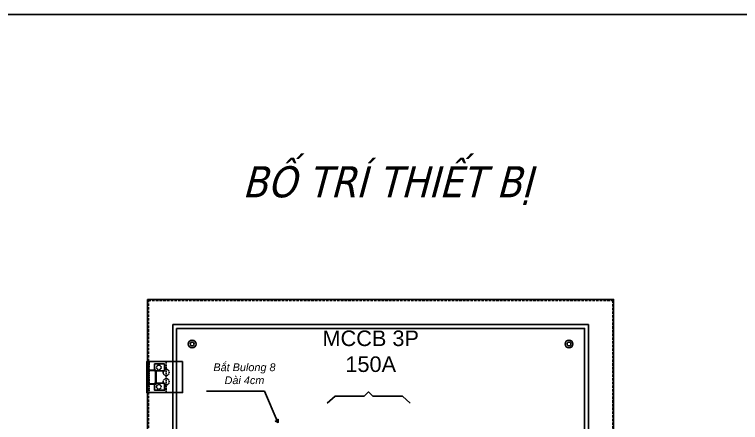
# Model space of a CAD drawing. Header units: millimetres. Extents: x 0 to 2850, y 0 to 2015.
# Drawn here: x 918 to 1852, y 1490 to 2015 of the extents above; entities that cross this region are included whole.
import ezdxf
from ezdxf.enums import TextEntityAlignment as Align

# ---------------------------------------------------------------- set-up
doc = ezdxf.new("R2010")
doc.units = ezdxf.units.MM
doc.linetypes.add('HIDDEN2', pattern=[4.7625, 3.175, -1.5875])
doc.styles.add('Arial', font='arial.ttf')
doc.styles.add('Tahoma (Input Text)', font='tahoma.ttf')

# ---------------------------------------------------------------- blocks, each defined once
blk = doc.blocks.new('khungtenAsean2')
at = {"color": 7}
blk.add_lwpolyline([(0, 0), (2970, 0), (2970, -2100), (0, -2100)], close=True, dxfattribs=at)
at = {"color": 1, "style": 'Tahoma (Input Text)', "flags": 8}
for tag, p in [('#01', (137.05, -2021.28)), ('#03', (506.57, -2019.3)), ('#05', (1106.63, -2021.28)), ('#07', (1834.68, -2021.28)), ('#09', (2146.72, -2021.28)), ('#02', (98.46, -2081.28)), ('#04', (486.11, -2081.28)), ('#06', (1065.33, -2081.28)), ('#08', (1817.45, -2081.28)), ('#10', (2146.72, -2081.28))]:
    blk.add_attdef(tag, p, '', height=25, dxfattribs=at)
blk.add_attdef('#11', text='', height=25, dxfattribs=at).set_placement((2914.99, -2067.35), align=Align.CENTER)
blk = doc.blocks.new('HL044-1.3-C')
at = {"color": 1, "linetype": 'HIDDEN2', "ltscale": 0.5}
for p, q in [((-25, 40), (-25, 0)), ((-3, 0), (-3, 40))]:
    blk.add_line(p, q, dxfattribs=at)
at = {"color": 1}
for p, q in [((-12, 29), (0, 29)), ((-12, 11), (-12, 29)), ((-11, 28.5), (0, 28.5)), ((-11, 28.5), (-11, 11.5)), ((0, 11), (-12, 11)), ((0, 11.5), (-11, 11.5))]:
    blk.add_line(p, q, dxfattribs=at)
blk.add_lwpolyline([(-46, 40), (0, 40), (0, 0), (-46, 0)], close=True, dxfattribs=at)
at = {"color": 1, "linetype": 'HIDDEN2', "ltscale": 0.5}
for centre, radius in [((-25, 26), 4), ((-15.5, 32.5), 3), ((-25, 14), 4), ((-15.5, 7.5), 3)]:
    blk.add_circle(centre, radius, dxfattribs=at)

msp = doc.modelspace()

# ---------------------------------------------------------------- linework, layer by layer
at = {"color": 7}
for points in [[(1088.96, 1648.62), (1688.96, 1648.62), (1688.96, 848.62), (1088.96, 848.62)], [(1121.36, 1616.22), (1656.56, 1616.22), (1656.56, 881.02), (1121.36, 881.02)], [(1126.36, 1611.22), (1651.56, 1611.22), (1651.56, 886.02), (1126.36, 886.02)]]:
    msp.add_lwpolyline(points, close=True, dxfattribs=at)
at = {"color": 7, "linetype": 'HIDDEN2'}
msp.add_lwpolyline([(1090.16, 1647.42), (1687.76, 1647.42), (1687.76, 849.82), (1090.16, 849.82)], close=True, dxfattribs=at)
at = {"color": 2}
for points in [[(1110.96, 1565.62), (1097.96, 1565.62), (1097.96, 1556.62), (1110.96, 1556.62)], [(1110.96, 1540.62), (1097.96, 1540.62), (1097.96, 1531.62), (1110.96, 1531.62)]]:
    msp.add_lwpolyline(points, close=True, dxfattribs=at)
for points in [[(1164.96, 1530.71), (1239.3, 1530.71), (1255.87, 1492.21), (1253.47, 1491.91), (1257.18, 1490.39), (1256.93, 1494.39), (1255.87, 1492.21)], [(1320.26, 1515.03), (1330.31, 1524.27), (1367.6, 1524.27), (1373.34, 1529.51), (1379.08, 1524.27), (1417.05, 1524.27), (1427.11, 1515.03)]]:
    msp.add_lwpolyline(points)
for centre, radius in [((1146.36, 1591.22), 5), ((1146.36, 1591.22), 2.5), ((1631.56, 1591.22), 5), ((1631.56, 1591.22), 5), ((1631.56, 1591.22), 2.5)]:
    msp.add_circle(centre, radius, dxfattribs=at)

# ---------------------------------------------------------------- block references
at = {"color": 7, "xscale": 0.959713920019567, "yscale": 0.959713920019567, "zscale": 0.959713920019567}
msp.add_blockref('khungtenAsean2', (0, 2015.4), dxfattribs=at)
at = {"color": 7, "xscale": -1}
msp.add_blockref('HL044-1.3-C', (1087.96, 1528.62), dxfattribs=at)

# ---------------------------------------------------------------- texts
at = {"color": 7, "insert": (1397.42, 1795.08), "char_height": 40, "width": 1125, "attachment_point": 5}
msp.add_mtext('{\\fTahoma|b0|i1|c0|p34;\\C6;BỐ TRÍ THIẾT BỊ}', dxfattribs=at)
at = {"color": 7, "width": 1125, "attachment_point": 5, "style": 'Arial'}
for s, insert, char_height in [('MCCB 3P\\P150A', (1376.24, 1581.77), 20), ('{\\fArial|b0|i1|c0|p34;Bắt Bulong 8\\PDài 4cm }', (1213.69, 1552.87), 10)]:
    msp.add_mtext(s, dxfattribs=dict(at, insert=insert, char_height=char_height))

doc.saveas('drawing.dxf')
